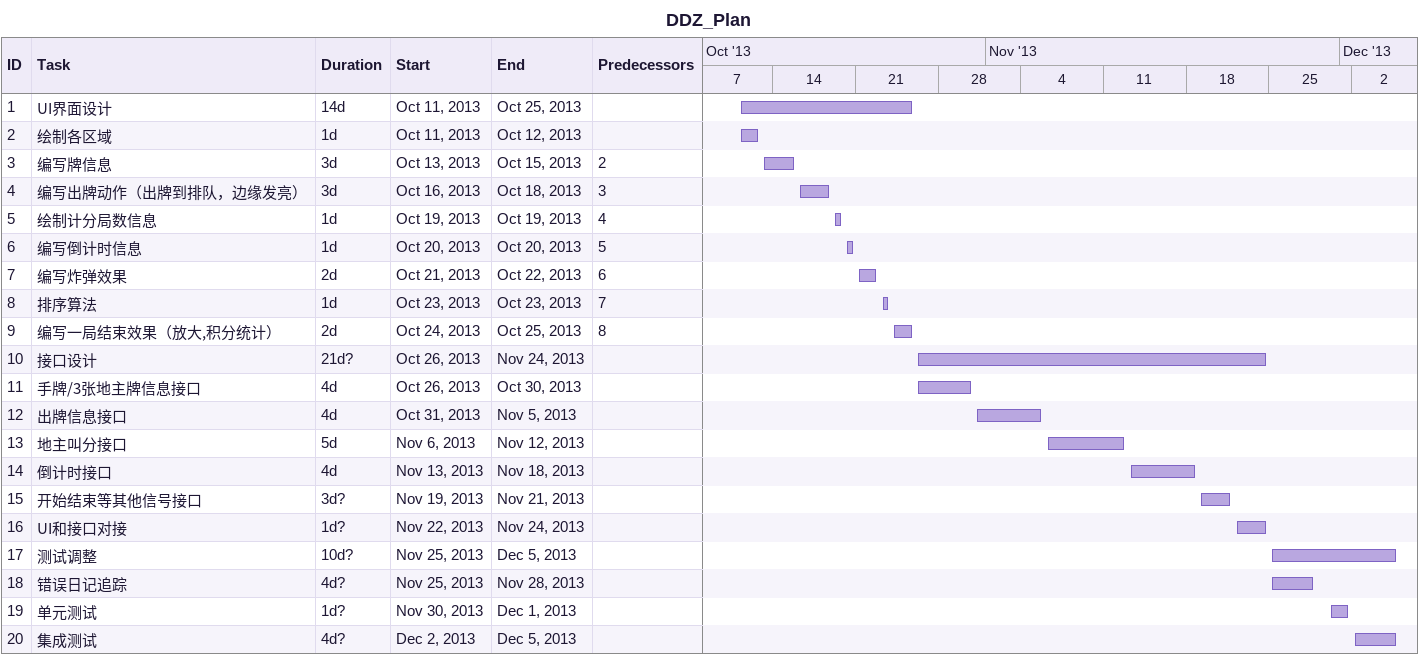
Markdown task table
DDZ_Plan

| ID | Task | Duration | Start | Finish | Predecessors |
|---|---|---|---|---|---|
| 1 | UI界面设计 | 14d | 2013-10-11 | 2013-10-25 |  |
| 2 | 绘制各区域 | 1d | 2013-10-11 | 2013-10-12 |  |
| 3 | 编写牌信息 | 3d | 2013-10-13 | 2013-10-15 | 2 |
| 4 | 编写出牌动作（出牌到排队，边缘发亮） | 3d | 2013-10-16 | 2013-10-18 | 3 |
| 5 | 绘制计分局数信息 | 1d | 2013-10-19 | 2013-10-19 | 4 |
| 6 | 编写倒计时信息 | 1d | 2013-10-20 | 2013-10-20 | 5 |
| 7 | 编写炸弹效果 | 2d | 2013-10-21 | 2013-10-22 | 6 |
| 8 | 排序算法 | 1d | 2013-10-23 | 2013-10-23 | 7 |
| 9 | 编写一局结束效果（放大,积分统计） | 2d | 2013-10-24 | 2013-10-25 | 8 |
| 10 | 接口设计 | 21d? | 2013-10-26 | 2013-11-24 |  |
| 11 | 手牌/3张地主牌信息接口 | 4d | 2013-10-26 | 2013-10-30 |  |
| 12 | 出牌信息接口 | 4d | 2013-10-31 | 2013-11-05 |  |
| 13 | 地主叫分接口 | 5d | 2013-11-06 | 2013-11-12 |  |
| 14 | 倒计时接口 | 4d | 2013-11-13 | 2013-11-18 |  |
| 15 | 开始结束等其他信号接口 | 3d? | 2013-11-19 | 2013-11-21 |  |
| 16 | UI和接口对接 | 1d? | 2013-11-22 | 2013-11-24 |  |
| 17 | 测试调整 | 10d? | 2013-11-25 | 2013-12-05 |  |
| 18 | 错误日记追踪 | 4d? | 2013-11-25 | 2013-11-28 |  |
| 19 | 单元测试 | 1d? | 2013-11-30 | 2013-12-01 |  |
| 20 | 集成测试 | 4d? | 2013-12-02 | 2013-12-05 |  |
